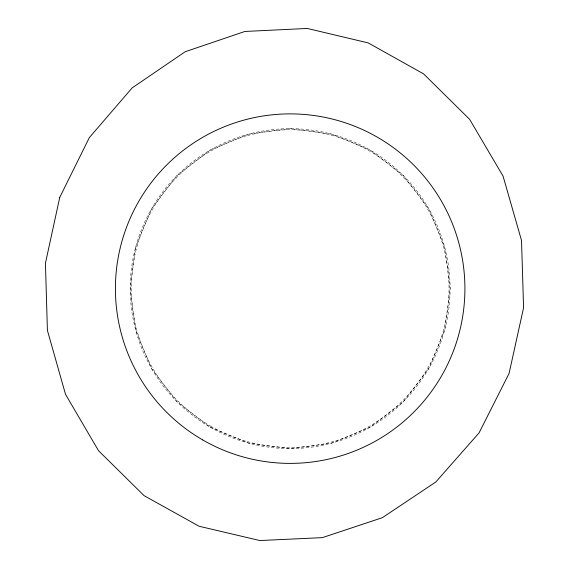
<?xml version="1.0" encoding="UTF-8"?>
<svg xmlns="http://www.w3.org/2000/svg" width="569" height="569" viewBox="0 0 569 569"><rect width="100%" height="100%" fill="white"/><g stroke="black" fill="none" stroke-linecap="round" stroke-linejoin="round"><path stroke-width="0.43" stroke-dasharray="2.85 2.13" d="M135.65 247.231L130.194 288.632L135.65 330.034L151.631 368.612L177.051 401.742L210.174 427.163L248.76 443.144L290.162 448.592L331.556 443.144L370.142 427.163L403.272 401.742L428.692 368.612L444.666 330.034L450.122 288.632L444.666 247.231L428.692 208.652L403.272 175.522L370.142 150.102L331.556 134.12L290.162 128.672L248.76 134.12L210.174 150.102L177.051 175.522L151.631 208.652L135.65 247.231M210.174 427.163A159.96 159.96 0 0 0 450.122 288.632A159.96 159.96 0 0 0 210.174 150.102A159.96 159.96 0 0 0 210.174 427.163M210.729 426.209A158.865 158.865 0 0 0 449.019 288.632A158.865 158.865 0 0 0 210.729 151.055A158.865 158.865 0 0 0 210.729 426.209"/><path stroke-width="0.85" d="M59.738 197.429L45.435 263.198L47.405 330.383L65.52 394.324L98.501 450.676L144.064 495.642L199.093 526.254L259.877 540.55L322.353 537.634L382.361 517.683L435.833 481.986L479.098 432.831L509.077 373.442L523.565 307.801L522.755 280.346L521.517 240.474L503.067 176.134L469.603 119.298L423.571 73.863L368.207 42.903L307.288 28.45L244.898 31.459L185.181 51.736L132.122 87.932L89.326 137.627L59.738 197.429M202.784 439.972A174.747 174.747 0 0 0 464.909 288.632A174.747 174.747 0 0 0 202.784 137.3A174.747 174.747 0 0 0 202.784 439.972"/></g></svg>
